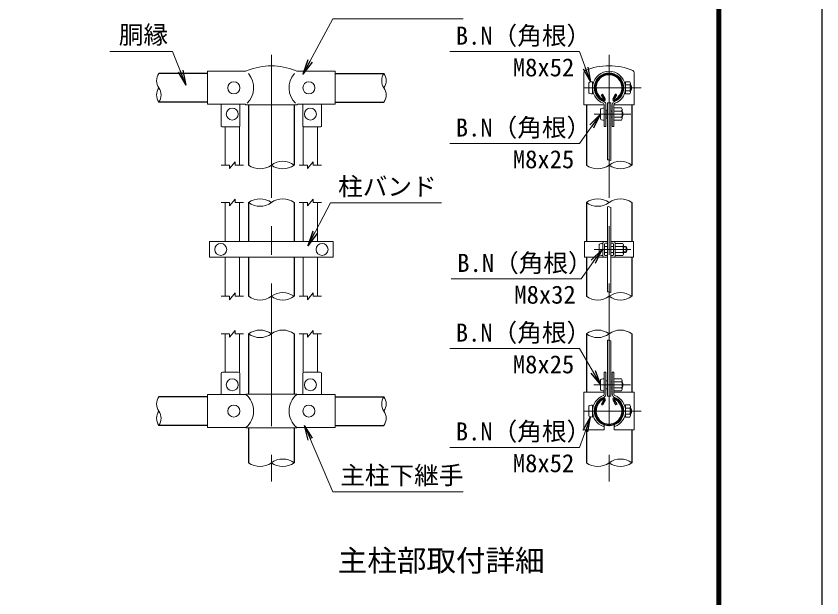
# Model space of a CAD drawing. Units: millimetres, scale not verified. Extents: x -10500 to 10500, y -7425 to 7425.
# Drawn here: x 5131 to 10500, y 656 to 4534 of the extents above; entities that cross this region are included whole.
import ezdxf
from ezdxf.enums import TextEntityAlignment as Align

# ---------------------------------------------------------------- set-up
doc = ezdxf.new("R2010")
doc.units = ezdxf.units.MM
doc.header["$LTSCALE"] = 30
doc.linetypes.add('USER1', pattern=[50.8, 31.75, -6.35, 6.35, -6.35])
for name, color, linetype, lineweight in [('0-1_D-STR1', 1, 'Continuous', 25), ('0-4_D-BMK', 2, 'USER1', 13), ('0-5_D-STR3', 3, 'Continuous', 13), ('0-7_D-STR-DIM', 7, 'Continuous', 13), ('0-A_D-TTL-TXT', 7, 'Continuous', 13), ('0-B_D-STR-TXT', 7, 'Continuous', 13), ('0-C_D-TTL', 7, 'Continuous', 25)]:
    doc.layers.add(name, color=color, linetype=linetype, lineweight=lineweight)
doc.layers.add('0-8_0', color=7, linetype='Continuous')
doc.styles.add('ＭＳ ゴシック', font='')
doc.styles.get('ＭＳ ゴシック').set_extended_font_data('MS Gothic')

# ---------------------------------------------------------------- blocks, each defined once
blk = doc.blocks.new('_Open')
at = {"layer": '0-8_0'}
blk.add_line((-30, 5), (0, 0), dxfattribs=at)
blk.add_lwpolyline([(-30, -5), (0, 0), (-30, 0)], dxfattribs=at)

msp = doc.modelspace()

# ---------------------------------------------------------------- linework, layer by layer
at = {"layer": '0-1_D-STR1'}
for p, q in [((6407, 4150.83), (6082, 4150.83)), ((7257, 4150.83), (7582, 4150.83)), ((9031.09, 4009.57), (9038.04, 4013.58)), ((9048.64, 3979.18), (9031.09, 4009.57)), ((9055.58, 3983.19), (9038.04, 4013.58)), ((9108.42, 3983.19), (9125.97, 4013.58)), ((9115.37, 3979.18), (9132.92, 4009.57)), ((9132.92, 4009.57), (9125.97, 4013.58)), ((6407, 3960.33), (6082, 3960.33)), ((6680.75, 3943.33), (6680.75, 3540.83)), ((6983.25, 3943.33), (6983.25, 3540.83)), ((7257, 3960.33), (7582, 3960.33)), ((8930.75, 3943.33), (8930.75, 3540.83)), ((9233.25, 3943.33), (9233.25, 3540.83)), ((6680.75, 3290.83), (6680.75, 3030.79)), ((6983.25, 3290.83), (6983.25, 3030.79)), ((8930.75, 3290.83), (8930.75, 3030.8)), ((9233.25, 3290.83), (9233.25, 3030.8)), ((6680.75, 2925.81), (6680.75, 2665.83)), ((6983.25, 2925.81), (6983.25, 2665.83)), ((8930.75, 2925.81), (8930.75, 2665.83)), ((9233.25, 2925.81), (9233.25, 2665.83)), ((6680.75, 2415.83), (6680.75, 2013.58)), ((6983.25, 2415.83), (6983.25, 2013.58)), ((8930.75, 2415.83), (8930.75, 2026.08)), ((9233.25, 2415.83), (9233.25, 2026.08)), ((6407, 1996.08), (6082, 1996.08)), ((7257, 1996.08), (7582, 1996.08)), ((9048.64, 1977.74), (9031.09, 1947.35)), ((9031.09, 1947.35), (9038.04, 1943.34)), ((9055.58, 1973.73), (9038.04, 1943.34)), ((9108.42, 1973.73), (9125.97, 1943.34)), ((9115.37, 1977.74), (9132.92, 1947.35)), ((9132.92, 1947.35), (9125.97, 1943.34)), ((6407, 1805.58), (6082, 1805.58)), ((6680.75, 1788.58), (6680.75, 1556.08)), ((6983.25, 1788.58), (6983.25, 1556.08)), ((7257, 1805.58), (7582, 1805.58)), ((8930.75, 1776.08), (8930.75, 1556.08)), ((9233.25, 1776.08), (9233.25, 1556.08))]:
    msp.add_line(p, q, dxfattribs=at)
for centre, radius, start, end in [((9082, 4055.83), 95.25, 294.32478, 245.67522), ((9082, 4055.83), 87.23, 294.32478, 245.67522), ((9046.9, 3978.17), 10.03, 245.67522, 30), ((9046.9, 3978.17), 2, 245.67522, 30), ((9117.11, 3978.17), 10.03, 150, 294.32478), ((9117.11, 3978.17), 2, 150, 294.32478), ((9082, 1901.08), 95.25, 114.32478, 65.67522), ((9046.9, 1978.74), 10.03, 330, 114.32478), ((9117.11, 1978.74), 10.03, 65.67522, 210), ((9082, 1901.08), 87.23, 114.32478, 65.67522), ((9046.9, 1978.74), 2, 330, 114.32478), ((9117.11, 1978.74), 2, 65.67522, 210)]:
    msp.add_arc(centre, radius, start, end, dxfattribs=at)
at = {"layer": '0-4_D-BMK'}
for p, q in [((6832, 4275.83), (6832, 1430.83)), ((9082, 4275.83), (9082, 1430.83)), ((8916.86, 4055.83), (9296.54, 4055.83)), ((8981.86, 3880.83), (9226.25, 3880.83)), ((8981.81, 2978.3), (9226.2, 2978.3)), ((8990.75, 2978.3), (9220.75, 2978.3)), ((8980.81, 2076.08), (9225.2, 2076.08)), ((8916.86, 1901.08), (9296.54, 1901.08))]:
    msp.add_line(p, q, dxfattribs=at)
at = {"layer": '0-5_D-STR3'}
for p, q in [((6407, 4165.83), (6653.12, 4165.83)), ((6407, 3945.83), (6407, 4165.83)), ((7010.89, 4165.83), (7257, 4165.83)), ((7257, 3945.83), (7257, 4165.83)), ((8913.75, 4155.86), (8913.75, 3943.33)), ((9250.25, 4155.86), (9250.25, 3943.33)), ((8948, 4088.33), (8948, 4023.33)), ((8972, 4095.83), (8972, 4015.83)), ((9219.5, 4096.33), (9192, 4096.33)), ((9192, 4096.33), (9192, 4015.33)), ((9224.5, 4087), (9224.5, 4025.27)), ((8973.84, 4075.83), (8972, 4075.83)), ((8973.84, 4035.83), (8972, 4035.83)), ((9192, 4075.83), (9190.17, 4075.83)), ((9192, 4035.83), (9190.17, 4035.83)), ((9219.5, 4076.08), (9192, 4076.08)), ((9219.5, 4035.58), (9192, 4035.58)), ((9224.5, 4075.83), (9227, 4075.83)), ((9224.5, 4075.83), (9227, 4075.83)), ((9224.5, 4072.45), (9228.62, 4072.45)), ((9224.5, 4039.22), (9228.62, 4039.22)), ((9224.5, 4035.83), (9227, 4035.83)), ((9224.5, 4035.83), (9227, 4035.83)), ((9227, 4075.83), (9227, 4035.83)), ((9219.5, 4015.33), (9192, 4015.33)), ((6407, 3945.83), (6658, 3945.83)), ((6497, 3945.83), (6497, 3800.83)), ((6622, 3945.83), (6622, 3800.83)), ((6663, 3943.33), (6658, 3945.83)), ((6663, 3943.33), (7001, 3943.33)), ((7001, 3943.33), (7006, 3945.83)), ((7006, 3945.83), (7257, 3945.83)), ((7042, 3945.83), (7042, 3800.83)), ((7167, 3945.83), (7167, 3800.83)), ((8913.75, 3943.33), (9049.5, 3943.33)), ((9049.5, 3797.33), (9049.5, 3943.69)), ((9061, 3797.33), (9061, 3943.69)), ((9070.75, 3955.83), (9070.75, 3576.39)), ((9070.75, 3955.83), (9093.25, 3955.83)), ((9093.25, 3955.83), (9093.25, 3571.76)), ((9103, 3797.33), (9103, 3943.69)), ((9114.5, 3797.33), (9114.5, 3943.69)), ((9114.5, 3943.33), (9250.25, 3943.33)), ((9164.5, 3921.33), (9114.5, 3921.33)), ((9025.5, 3848.02), (9025.5, 3913.02)), ((9069.5, 3907.42), (9061, 3907.42)), ((9069.5, 3907.42), (9069.5, 3854.24)), ((9069.5, 3900.83), (9070.75, 3900.83)), ((9093.25, 3900.83), (9103, 3900.83)), ((9164.5, 3901.08), (9114.5, 3901.08)), ((9169.5, 3912), (9169.5, 3850.27)), ((9169.5, 3900.83), (9169.5, 3860.83)), ((9169.5, 3897.45), (9171.12, 3897.45)), ((9069.5, 3854.24), (9061, 3854.24)), ((9069.5, 3860.83), (9070.75, 3860.83)), ((9093.25, 3860.83), (9103, 3860.83)), ((9164.5, 3860.58), (9114.5, 3860.58)), ((9164.5, 3840.33), (9114.5, 3840.33)), ((9169.5, 3864.22), (9171.12, 3864.22)), ((6617, 3795.83), (6502, 3795.83)), ((6524.5, 3795.83), (6524.5, 3540.83)), ((6619.5, 3796.5), (6619.5, 3540.83)), ((7044.5, 3796.5), (7044.5, 3540.83)), ((7047, 3795.83), (7162, 3795.83)), ((7139.5, 3795.83), (7139.5, 3540.83)), ((9049.5, 3797.33), (9061, 3797.33)), ((9103, 3797.33), (9114.5, 3797.33)), ((6524.5, 3290.83), (6524.5, 3030.79)), ((6619.5, 3290.83), (6619.5, 3030.79)), ((7044.5, 3290.83), (7044.5, 3030.79)), ((7139.5, 3290.83), (7139.5, 3030.79)), ((9070.75, 3263.41), (9070.75, 2696.08)), ((9093.25, 3258.77), (9093.25, 2691.44)), ((6419.5, 3030.8), (6419.5, 2925.81)), ((7244.5, 3030.79), (6419.5, 3030.79)), ((7244.5, 3030.8), (7244.5, 2925.81)), ((9070.75, 3030.8), (8919.25, 3030.8)), ((8919.25, 2925.81), (8919.25, 3030.8)), ((9016.75, 3010.8), (9016.75, 2945.8)), ((9040.75, 3020.8), (9040.75, 2935.81)), ((9040.75, 3020.8), (9040.75, 2935.81)), ((9052.25, 3014.3), (9052.25, 2942.31)), ((9070.75, 3019.3), (9057.25, 3019.3)), ((9244.75, 3030.8), (9093.25, 3030.8)), ((9093.25, 3019.3), (9106.75, 3019.3)), ((9111.75, 3014.3), (9111.75, 2942.31)), ((9123.25, 3020.8), (9123.25, 2935.81)), ((9123.25, 3020.8), (9123.25, 2935.81)), ((9173.25, 3018.8), (9123.25, 3018.8)), ((9178.25, 3009.47), (9178.25, 2947.74)), ((9244.75, 2925.81), (9244.75, 3030.8)), ((9052.25, 2998.3), (9070.75, 2998.3)), ((9052.25, 2958.3), (9070.75, 2958.3)), ((9093.25, 2998.3), (9111.75, 2998.3)), ((9093.25, 2958.3), (9111.75, 2958.3)), ((9173.25, 2998.55), (9123.25, 2998.55)), ((9173.25, 2958.05), (9123.25, 2958.05)), ((9178.25, 2998.3), (9195.75, 2998.3)), ((9178.25, 2994.92), (9197.37, 2994.92)), ((9178.25, 2961.69), (9197.37, 2961.69)), ((9178.25, 2958.3), (9195.75, 2958.3)), ((9195.75, 2998.3), (9195.75, 2958.3)), ((7244.5, 2925.81), (6419.5, 2925.81)), ((6524.5, 2925.81), (6524.5, 2665.83)), ((6619.5, 2925.81), (6619.5, 2665.83)), ((7044.5, 2925.81), (7044.5, 2665.83)), ((7139.5, 2925.81), (7139.5, 2665.83)), ((8919.25, 2925.81), (9070.75, 2925.81)), ((9070.75, 2937.31), (9057.25, 2937.31)), ((9093.25, 2937.31), (9106.75, 2937.31)), ((9093.25, 2925.81), (9244.75, 2925.81)), ((9173.25, 2937.8), (9123.25, 2937.8)), ((6524.5, 2415.83), (6524.5, 2161.08)), ((6619.5, 2415.83), (6619.5, 2157.7)), ((7044.5, 2415.83), (7044.5, 2157.7)), ((7139.5, 2415.83), (7139.5, 2161.08)), ((9093.25, 2369.62), (9093.25, 2001.08)), ((6497, 2011.08), (6497, 2151.08)), ((6612, 2161.08), (6507, 2161.08)), ((6622, 2011.08), (6622, 2151.08)), ((7042, 2011.08), (7042, 2151.08)), ((7052, 2161.08), (7157, 2161.08)), ((7167, 2011.08), (7167, 2151.08)), ((9049.5, 2161.08), (9049.5, 2013.23)), ((9049.5, 2161.08), (9061, 2161.08)), ((9061, 2161.08), (9061, 2013.23)), ((9103, 2161.08), (9103, 2013.23)), ((9103, 2161.08), (9114.5, 2161.08)), ((9114.5, 2161.08), (9114.5, 2013.23)), ((9025.5, 2108.58), (9025.5, 2043.58)), ((9069.5, 2102.67), (9061, 2102.67)), ((9093.25, 2096.08), (9103, 2096.08)), ((9164.5, 2116.58), (9114.5, 2116.58)), ((9164.5, 2096.33), (9114.5, 2096.33)), ((9114.5, 2096.08), (9115.5, 2096.08)), ((9169.5, 2107.25), (9169.5, 2045.52)), ((9169.5, 2096.08), (9169.5, 2056.08)), ((9069.5, 2049.49), (9061, 2049.49)), ((9093.25, 2056.08), (9103, 2056.08)), ((9114.5, 2056.08), (9115.5, 2056.08)), ((9164.5, 2055.83), (9114.5, 2055.83)), ((9169.5, 2092.7), (9171.12, 2092.7)), ((9169.5, 2059.47), (9171.12, 2059.47)), ((6407, 2011.08), (6663, 2011.08)), ((6407, 1791.08), (6407, 2011.08)), ((6663, 2013.58), (6658, 2011.08)), ((6663, 2013.58), (7001, 2013.58)), ((7001, 2013.58), (7006, 2011.08)), ((7001, 2011.08), (7257, 2011.08)), ((7257, 1791.08), (7257, 2011.08)), ((8913.75, 2026.08), (9049.5, 2026.08)), ((8913.75, 2026.08), (8913.75, 1776.08)), ((9164.5, 2035.58), (9114.5, 2035.58)), ((9114.5, 2026.08), (9250.25, 2026.08)), ((9250.25, 2026.08), (9250.25, 1776.08)), ((8948, 1933.58), (8948, 1868.58)), ((8972, 1941.08), (8972, 1861.08)), ((9219.5, 1941.58), (9192, 1941.58)), ((9192, 1941.58), (9192, 1860.58)), ((8973.84, 1921.08), (8972, 1921.08)), ((8973.84, 1921.08), (8972, 1921.08)), ((8973.84, 1881.08), (8972, 1881.08)), ((8973.84, 1881.08), (8972, 1881.08)), ((9192, 1921.08), (9190.17, 1921.08)), ((9192, 1921.08), (9190.17, 1921.08)), ((9192, 1881.08), (9190.17, 1881.08)), ((9192, 1881.08), (9190.17, 1881.08)), ((9219.5, 1921.33), (9192, 1921.33)), ((9219.5, 1880.83), (9192, 1880.83)), ((9224.5, 1932.25), (9224.5, 1870.52)), ((9224.5, 1921.08), (9227, 1921.08)), ((9224.5, 1917.7), (9228.62, 1917.7)), ((9224.5, 1884.47), (9228.62, 1884.47)), ((9224.5, 1881.08), (9227, 1881.08)), ((9224.5, 1881.08), (9227, 1881.08)), ((9227, 1921.08), (9227, 1881.08)), ((9219.5, 1860.58), (9192, 1860.58)), ((6407, 1791.08), (6663, 1791.08)), ((6663, 1788.58), (6658, 1791.08)), ((7001, 1791.08), (7257, 1791.08)), ((8913.75, 1776.08), (9048.5, 1776.08)), ((9048.5, 1808.45), (9044.59, 1797.64)), ((9048.5, 1808.45), (9048.5, 1776.08)), ((9115.5, 1808.45), (9115.5, 1776.08)), ((9115.5, 1808.45), (9119.41, 1797.64)), ((9115.5, 1776.08), (9250.25, 1776.08))]:
    msp.add_line(p, q, dxfattribs=at)
for points in [[(9070.75, 2374.26), (9070.75, 2001.08), (9093.25, 2001.08)], [(6663, 1788.58), (7001, 1788.58), (7006, 1791.08)]]:
    msp.add_lwpolyline(points, dxfattribs=at)
for centre in [(6582, 4055.83), (7082, 4055.83), (6572, 3880.83), (7092, 3880.83), (6494.5, 2978.3), (7169.5, 2978.3), (6572, 2076.08), (7092, 2076.08), (6582, 1901.08), (7082, 1901.08)]:
    msp.add_circle(centre, 40, dxfattribs=at)
for centre, radius, start, end in [((6832, 3788.54), 414.11, 67.15338, 112.84662), ((9082, 3791.4), 411.25, 67.22973, 112.77027), ((6653.12, 4205.83), 40, 270, 296.9114), ((6570.07, 4055.83), 144, 314.1684, 41.01552), ((7093.93, 4055.83), 144, 138.98448, 225.8316), ((7010.89, 4205.83), 40, 243.0886, 270), ((8930.25, 4155.86), 16.5, 116.72671, 180), ((9082, 4055.83), 110, 290.1633, 249.8367), ((9082, 4055.83), 98.5, 289.83718, 250.16282), ((9233.75, 4155.86), 16.5, 0, 63.27329), ((9211.81, 4086.21), 12.71, 307.21089, 52.78911), ((9181, 4055.83), 43.51, 332.26063, 27.73937), ((9211.76, 4025.46), 12.75, 307.42505, 52.57495), ((9189.5, 4055.83), 42.5, 331.92751, 28.07249), ((9039.5, 3943.69), 10, 0, 62.72039), ((9039.5, 3943.69), 21.5, 0, 65.03562), ((9124.5, 3943.69), 21.5, 114.96438, 180), ((9124.5, 3943.69), 10, 117.27961, 180), ((9156.81, 3911.21), 12.71, 307.21089, 52.78911), ((9126, 3880.83), 43.51, 332.26063, 27.73937), ((9132, 3880.83), 42.5, 331.92751, 28.07249), ((9156.76, 3850.46), 12.75, 307.42505, 52.57495), ((6502, 3800.83), 5, 180, 270), ((6617, 3800.83), 5, 270, 0), ((7047, 3800.83), 5, 180, 270), ((7162, 3800.83), 5, 270, 0), ((9050.75, 3020.8), 10, 90, 180), ((9057.25, 3014.3), 5, 90, 180), ((9106.75, 3014.3), 5, 0, 90), ((9113.25, 3020.8), 10, 0, 90), ((9165.56, 3008.68), 12.71, 307.21089, 52.78911), ((9134.75, 2978.3), 43.51, 332.26063, 27.73937), ((9165.51, 2947.93), 12.75, 307.42505, 52.57495), ((9158.25, 2978.3), 42.5, 331.92751, 28.07249), ((9050.75, 2935.81), 10, 180, 270), ((9057.25, 2942.31), 5, 180, 270), ((9106.75, 2942.31), 5, 270, 0), ((9113.25, 2935.81), 10, 270, 0), ((6507, 2151.08), 10, 90, 180), ((6612, 2151.08), 10, 0, 90), ((7052, 2151.08), 10, 90, 180), ((7157, 2151.08), 10, 0, 90), ((9156.81, 2106.46), 12.71, 307.21089, 52.78911), ((9126, 2076.08), 43.51, 332.26063, 27.73937), ((9132, 2076.08), 42.5, 331.92751, 28.07249), ((9156.76, 2045.71), 12.75, 307.42505, 52.57495), ((6570.07, 1901.08), 144, 310.19176, 49.80824), ((7093.93, 1901.08), 144, 130.19176, 229.80824), ((9082, 1901.08), 110, 110.1633, 250.11694), ((9082, 1901.08), 98.5, 109.83718, 250.11694), ((9039.5, 2013.23), 10, 297.27961, 0), ((9039.5, 2013.23), 21.5, 294.96438, 0), ((9124.5, 2013.23), 21.5, 180, 245.03562), ((9124.5, 2013.23), 10, 180, 242.72039), ((9082, 1901.08), 98.5, 289.88306, 70.16282), ((9082, 1901.08), 110, 289.88306, 69.8367), ((9211.81, 1931.46), 12.71, 307.21089, 52.78911), ((9181, 1901.08), 43.51, 332.26063, 27.73937), ((9211.76, 1870.71), 12.75, 307.42505, 52.57495), ((9189.5, 1901.08), 42.5, 331.92751, 28.07249)]:
    msp.add_arc(centre, radius, start, end, dxfattribs=at)
for centre, start_param, end_param in [((8972, 4088.33), 1.5707963, 3.1415927), ((8972, 4023.33), 3.1415927, 4.712389), ((9049.5, 3913.02), 1.5707963, 3.1415927), ((9049.5, 3848.02), 3.1415927, 4.712389), ((9040.75, 3010.8), 1.5707963, 3.1415927), ((9040.75, 2945.8), 3.1415927, 4.712389), ((9049.5, 2108.58), 1.5707963, 3.1415927), ((9049.5, 2043.58), 3.1415927, 4.712389), ((8972, 1933.58), 1.5707963, 3.1415927), ((8972, 1868.58), 3.1415927, 4.712389)]:
    msp.add_ellipse(centre, major_axis=(24, 0), ratio=0.3125, start_param=start_param, end_param=end_param, dxfattribs=at)
at = {"layer": '0-7_D-STR-DIM'}
for p, q in [((6553.25, 3518.33), (6590.75, 3563.33)), ((6590.75, 3540.83), (6590.75, 3563.33)), ((7073.25, 3518.33), (7110.75, 3563.33)), ((7110.75, 3540.83), (7110.75, 3563.33)), ((6497, 3540.83), (6553.25, 3540.83)), ((6553.25, 3518.33), (6553.25, 3540.83)), ((6590.75, 3540.83), (6647, 3540.83)), ((7017, 3540.83), (7073.25, 3540.83)), ((7073.25, 3518.33), (7073.25, 3540.83)), ((7110.75, 3540.83), (7167, 3540.83)), ((6497, 3290.83), (6553.25, 3290.83)), ((6553.25, 3268.33), (6590.75, 3313.33)), ((6553.25, 3268.33), (6553.25, 3290.83)), ((6590.75, 3290.83), (6590.75, 3313.33)), ((6590.75, 3290.83), (6647, 3290.83)), ((7017, 3290.83), (7073.25, 3290.83)), ((7073.25, 3268.33), (7110.75, 3313.33)), ((7073.25, 3268.33), (7073.25, 3290.83)), ((7110.75, 3290.83), (7110.75, 3313.33)), ((7110.75, 3290.83), (7167, 3290.83)), ((6553.25, 2643.33), (6590.75, 2688.33)), ((6590.75, 2665.83), (6590.75, 2688.33)), ((7073.25, 2643.33), (7110.75, 2688.33)), ((7110.75, 2665.83), (7110.75, 2688.33)), ((6497, 2665.83), (6553.25, 2665.83)), ((6553.25, 2643.33), (6553.25, 2665.83)), ((6590.75, 2665.83), (6647, 2665.83)), ((7017, 2665.83), (7073.25, 2665.83)), ((7073.25, 2643.33), (7073.25, 2665.83)), ((7110.75, 2665.83), (7167, 2665.83)), ((6553.25, 2393.33), (6590.75, 2438.33)), ((6590.75, 2415.83), (6590.75, 2438.33)), ((7073.25, 2393.33), (7110.75, 2438.33)), ((7110.75, 2415.83), (7110.75, 2438.33)), ((6497, 2415.83), (6553.25, 2415.83)), ((6553.25, 2393.33), (6553.25, 2415.83)), ((6590.75, 2415.83), (6647, 2415.83)), ((7017, 2415.83), (7073.25, 2415.83)), ((7073.25, 2393.33), (7073.25, 2415.83)), ((7110.75, 2415.83), (7167, 2415.83))]:
    msp.add_line(p, q, dxfattribs=at)
for centre, radius, start, end in [((6150.11, 4103.21), 83.1, 145.03504, 214.96496), ((7650.11, 4103.21), 83.1, 145.03504, 214.96496), ((7513.9, 4103.21), 83.1, 325.03504, 34.96496), ((6150.11, 4007.96), 83.1, 145.03422, 214.96578), ((6013.9, 4007.96), 83.1, 325.03504, 34.96496), ((7513.9, 4007.96), 83.1, 325.03422, 34.96578), ((6907.63, 3438.95), 126.88, 53.41445, 126.58555), ((9074.95, 3538.18), 38.4, 60.95271, 95.76063), ((9157.63, 3438.95), 126.88, 53.41445, 126.58555), ((6756.38, 3642.71), 126.88, 233.41445, 306.58555), ((6907.63, 3642.71), 126.88, 233.41445, 306.58555), ((9006.38, 3642.71), 126.88, 233.41445, 306.58555), ((9157.63, 3642.71), 126.88, 233.41445, 306.58555), ((6756.38, 3188.95), 126.88, 53.41445, 126.58555), ((6756.38, 3392.71), 126.88, 233.41445, 306.58555), ((6907.63, 3188.95), 126.88, 53.41445, 126.58555), ((9006.38, 3188.95), 126.88, 53.41445, 126.58555), ((9006.38, 3392.71), 126.88, 233.41445, 306.58555), ((9157.63, 3188.95), 126.88, 53.41445, 126.58555), ((9074.61, 3225.2), 38.4, 60.95271, 95.76063), ((6907.63, 2563.95), 126.88, 53.41445, 126.58555), ((9074.61, 2657.87), 38.4, 60.95271, 95.76063), ((9157.63, 2563.95), 126.88, 53.41445, 126.58555), ((6756.38, 2767.71), 126.88, 233.41445, 306.58555), ((6907.63, 2767.71), 126.88, 233.41445, 306.58555), ((9006.38, 2767.71), 126.88, 233.41445, 306.58555), ((9157.63, 2767.71), 126.88, 233.41445, 306.58555), ((6756.38, 2313.95), 126.88, 53.41445, 126.58555), ((6907.63, 2313.95), 126.88, 53.41445, 126.58555), ((9006.38, 2313.95), 126.88, 53.41445, 126.58555), ((9157.63, 2313.95), 126.88, 53.41445, 126.58555), ((6756.38, 2517.71), 126.88, 233.41445, 306.58555), ((9006.38, 2517.71), 126.88, 233.41445, 306.58555), ((9074.61, 2336.05), 38.4, 60.95271, 95.76063), ((6150.11, 1948.46), 83.1, 145.03504, 214.96496), ((7650.11, 1948.46), 83.1, 145.03504, 214.96496), ((7513.9, 1948.46), 83.1, 325.03504, 34.96496), ((6150.11, 1853.21), 83.1, 145.03422, 214.96578), ((6013.9, 1853.21), 83.1, 325.03504, 34.96496), ((7513.9, 1853.21), 83.1, 325.03422, 34.96578), ((6907.63, 1454.2), 126.88, 53.41445, 126.58555), ((9157.63, 1454.2), 126.88, 53.41445, 126.58555), ((6756.38, 1657.96), 126.88, 233.41445, 306.58555), ((6907.63, 1657.96), 126.88, 233.41445, 306.58555), ((9006.38, 1657.96), 126.88, 233.41445, 306.58555), ((9157.63, 1657.96), 126.88, 233.41445, 306.58555)]:
    msp.add_arc(centre, radius, start, end, dxfattribs=at)
at = {"layer": '0-B_D-STR-TXT'}
for points in [[(8109.27, 4515.86), (7241.13, 4515.86), (7043.49, 4148.21)], [(5756.62, 4297.54), (6174.17, 4297.54), (6262.04, 4076.03)], [(8020.24, 4297.54), (8885.41, 4297.54), (8958.17, 4096.49)], [(8020.24, 3684.99), (8885.41, 3684.99), (9024.34, 3879.21)], [(7965.98, 3288.64), (7227.06, 3288.64), (7076.78, 3005.15)], [(8029.99, 2782.46), (8895.16, 2782.46), (9034.09, 2976.67)], [(8020.24, 2317.79), (8885.41, 2317.79), (9024.5, 2077.81)], [(8020.24, 1659.06), (8885.41, 1659.06), (8958.17, 1860.12)], [(8109.27, 1363.31), (7241.13, 1363.31), (7053.36, 1803.74)]]:
    msp.add_lwpolyline(points, dxfattribs=at)
at = {"layer": '0-C_D-TTL', "color": 2}
msp.add_lwpolyline([(-10500, 7425), (10500, 7425), (10500, -7425), (-10500, -7425)], close=True, dxfattribs=at)
at = {"layer": '0-C_D-TTL'}
for points in [[(-9825, 6875), (9825, 6875), (9825, -6875), (-9825, -6875)], [(-9818.75, 6868.75), (9818.75, 6868.75), (9818.75, -6868.75), (-9818.75, -6868.75)], [(-9812.5, 6862.5), (9812.5, 6862.5), (9812.5, -6862.5), (-9812.5, -6862.5)], [(-9806.25, 6856.25), (9806.25, 6856.25), (9806.25, -6856.25), (-9806.25, -6856.25)], [(-9800, 6850), (9800, 6850), (9800, -6850), (-9800, -6850)]]:
    msp.add_lwpolyline(points, close=True, dxfattribs=at)

# ---------------------------------------------------------------- block references
at = {"layer": '0-B_D-STR-TXT', "xscale": 3.333333, "yscale": 3.333333}
for p, rotation in [((7042.54, 4146.45), 241.73951), ((8958.85, 4094.6), 289.89477), ((6262.78, 4074.17), 291.63757), ((9025.5, 3880.83), 54.42149), ((7075.84, 3003.38), 242.07069), ((9035.25, 2978.3), 54.42149), ((9025.5, 2076.08), 300.09685), ((8958.85, 1862), 70.10523), ((7052.58, 1805.58), 113.08931)]:
    msp.add_blockref('_Open', p, dxfattribs=dict(at, rotation=rotation))

# ---------------------------------------------------------------- texts
at = {"layer": '0-A_D-TTL-TXT', "style": 'ＭＳ ゴシック'}
msp.add_text('主柱部取付詳細', height=144.3, dxfattribs=at).set_placement((7274.77, 788.93), align=Align.BOTTOM_LEFT)
at = {"layer": '0-B_D-STR-TXT', "style": 'ＭＳ ゴシック'}
for s, p in [('胴縁', (5815.47, 4313.27)), ('B.N（角根）', (8060.83, 4307.38)), ('M8x52', (8441.05, 4095.93)), ('B.N（角根）', (8060.83, 3694.82)), ('M8x25', (8441.05, 3483.38)), ('柱バンド', (7276.89, 3301.61)), ('B.N（角根）', (8070.58, 2792.29)), ('M8x32', (8450.8, 2580.85)), ('B.N（角根）', (8060.83, 2327.63)), ('M8x25', (8441.05, 2116.18)), ('B.N（角根）', (8060.83, 1668.89)), ('M8x52', (8441.05, 1457.45)), ('主柱下継手', (7290.95, 1376.28))]:
    msp.add_text(s, height=120.3, dxfattribs=at).set_placement(p, align=Align.BOTTOM_LEFT)

doc.saveas('drawing.dxf')
